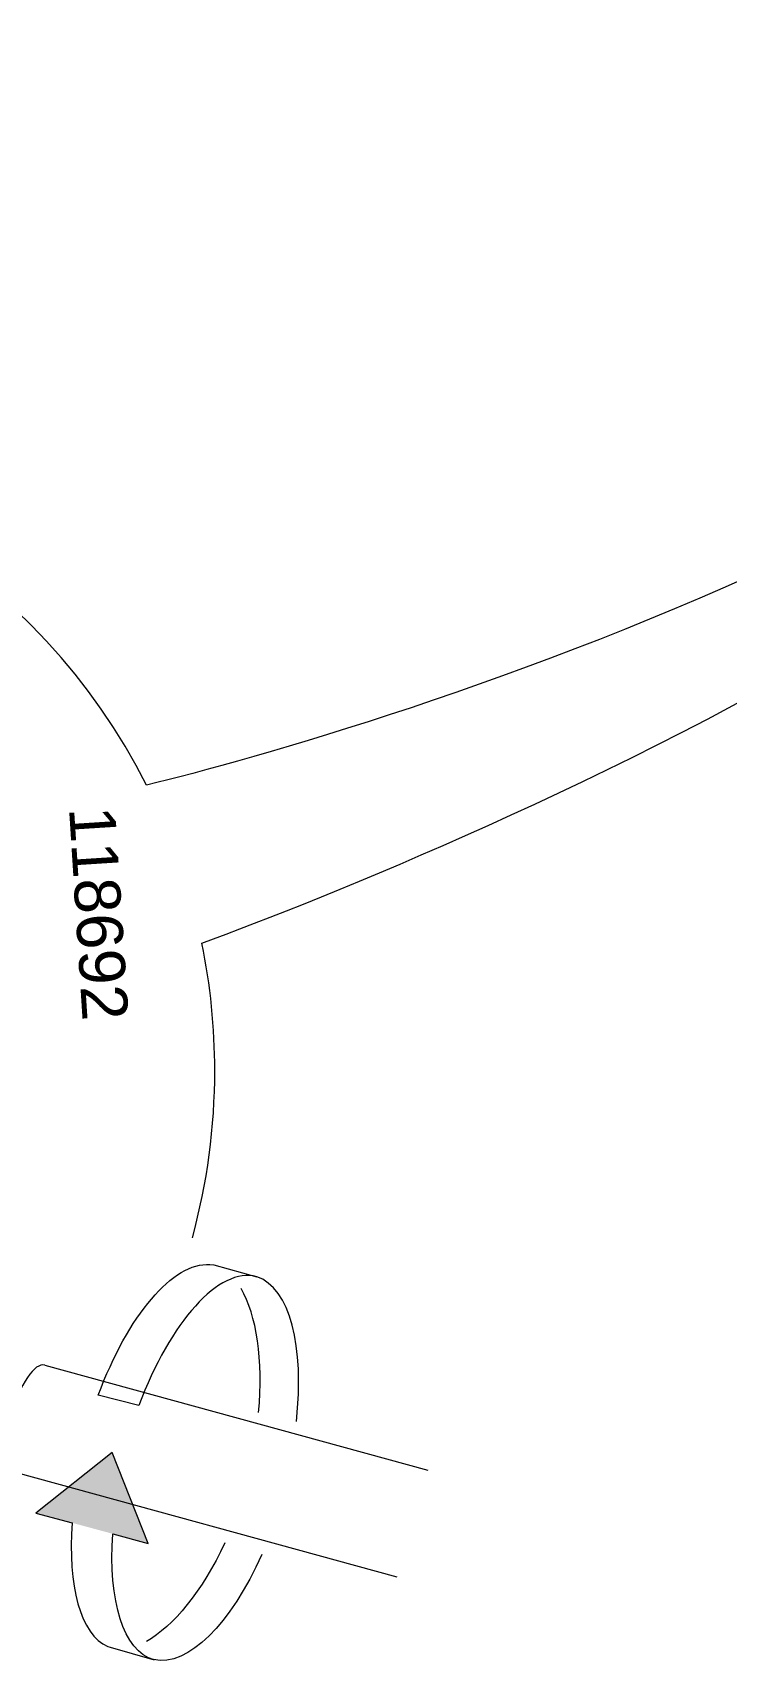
# Model space of a CAD drawing. Header units: metres. Extents: x -8.4 to 7.9, y -3.9 to 2.
# Drawn here: x 2.3721 to 2.4927, y -2.4631 to -2.1789 of the extents above; entities that cross this region are included whole.
import ezdxf

# ---------------------------------------------------------------- set-up
doc = ezdxf.new("R2010")
doc.units = ezdxf.units.M
doc.header["$MEASUREMENT"] = 0
for name, color, linetype, lineweight in [('PDF16_Geometry_Num_Penna__1', 255, 'Continuous', 18), ('PDF16_Geometry_Num_Penna__7', 7, 'Continuous', 18), ('PDF16_Solid Fills_Num_Penna__7', 7, 'Continuous', 18), ('PDF16_Text_Num_Penna__7', 7, 'Continuous', 18)]:
    doc.layers.add(name, color=color, linetype=linetype, lineweight=lineweight)
doc.styles.add('GENERATED_STYLE_2', font='')
doc.styles.get('GENERATED_STYLE_2').set_extended_font_data('Arial')

msp = doc.modelspace()

# ---------------------------------------------------------------- hatches: boundary and pattern name
at = {"layer": 'PDF16_Geometry_Num_Penna__7', "linetype": 'Continuous', "lineweight": 18}
for points in [[(2.385928889287878, -2.425767367581173), (2.372668575658901, -2.436266605076566), (2.392164393834942, -2.441551965925177)], [(2.385196176491294, -2.459490024891675), (2.385549129581793, -2.459606186668295), (2.39321431758516, -2.461796878635062)]]:
    msp.add_hatch(color=7, dxfattribs=at).paths.add_polyline_path(points)
at = {"layer": 'PDF16_Solid Fills_Num_Penna__7', "linetype": 'Continuous', "lineweight": 18}
msp.add_hatch(color=7, dxfattribs=at).paths.add_polyline_path([(2.402927973841614, -2.393067082841509), (2.403598137937498, -2.393143034772375), (2.411050362683729, -2.39518182287741)])

# ---------------------------------------------------------------- linework, layer by layer
at = {"layer": 'PDF16_Geometry_Num_Penna__1', "color": 255, "linetype": 'Continuous', "lineweight": 18, "flags": 128}
for points in [[(2.402927973841614, -2.393067082841509), (2.403598137937498, -2.393143034772375), (2.411050362683729, -2.39518182287741)], [(2.39055823388514, -2.417596578004413), (2.383505129089346, -2.415778199424248)], [(2.386019733702458, -2.439885491206745), (2.392164393834942, -2.441551965925177), (2.385928889236127, -2.425767367586787), (2.372668575658901, -2.436266605088971), (2.378941311596376, -2.437965843385424)], [(2.385196176491294, -2.459490024891675), (2.385549129581793, -2.459606186668295), (2.39321431758516, -2.461796878635062)]]:
    msp.add_lwpolyline(points, dxfattribs=at)
at = {"layer": 'PDF16_Geometry_Num_Penna__1', "color": 255, "linetype": 'Continuous', "lineweight": 18}
for points in [[(2.383505129089346, -2.415778199424248), (2.38862965054254, -2.401996647105777), (2.396537586873972, -2.392569672157008), (2.402927973841611, -2.39306708284151)], [(2.383505129089346, -2.415778199424248), (2.38862965054254, -2.401996647105777), (2.396537586873972, -2.392569672157008), (2.402927973841611, -2.39306708284151)], [(2.411050362683729, -2.39518182287741), (2.404517007375632, -2.393393229368172), (2.395992520075986, -2.403088269955296), (2.390558233885137, -2.417596578004413)], [(2.411050362683729, -2.39518182287741), (2.404517007375632, -2.393393229368172), (2.395992520075986, -2.403088269955296), (2.390558233885137, -2.417596578004413)], [(2.378941311596376, -2.437965843385424), (2.37820115258381, -2.448812076963922), (2.380368016493835, -2.457469107829198), (2.385196176491295, -2.459490024891674)], [(2.378941311596376, -2.437965843385424), (2.37820115258381, -2.448812076963922), (2.380368016493835, -2.457469107829198), (2.385196176491295, -2.459490024891674)], [(2.39321431758516, -2.461796878635062), (2.387826198254253, -2.46032549613121), (2.385245321858326, -2.451485287079726), (2.386019733702458, -2.439885491206746)], [(2.39321431758516, -2.461796878635062), (2.387826198254253, -2.46032549613121), (2.385245321858326, -2.451485287079726), (2.386019733702458, -2.439885491206746)]]:
    msp.add_open_spline(points, degree=3, dxfattribs=at)
at = {"layer": 'PDF16_Geometry_Num_Penna__7', "color": 7, "linetype": 'Continuous', "lineweight": 18, "flags": 128}
for points in [[(2.391909880403861, -2.309694946179661, 0.2828200976111969), (2.293897636754038, -2.24944719395968, 0.06749379674090672), (2.264602530242624, -2.253396694364757)], [(2.399867259953034, -2.388410335927242, 0.06703402122552844), (2.403761657976893, -2.359311810883954, 0.0504313917623614), (2.401536713178559, -2.337211288255243)]]:
    msp.add_lwpolyline(points, format="xyb", dxfattribs=at)
for points in [[(2.402927973841614, -2.393067082841509), (2.403598137937498, -2.393143034772375), (2.411050362683729, -2.39518182287741)], [(2.374199528304608, -2.410580257771215), (2.44080490391421, -2.428805742672171)], [(2.39055823388514, -2.417596578004413), (2.383505129089346, -2.415778199424248)], [(2.386019733702458, -2.439885491206745), (2.392164393834942, -2.441551965925177), (2.385928889236127, -2.425767367586787), (2.372668575658901, -2.436266605088971), (2.378941311596376, -2.437965843385424)], [(2.435482907440762, -2.447422007703703), (2.369089005834752, -2.429251625183966)], [(2.385196176491294, -2.459490024891675), (2.385549129581793, -2.459606186668295), (2.39321431758516, -2.461796878635062)]]:
    msp.add_lwpolyline(points, dxfattribs=at)
at = {"layer": 'PDF16_Geometry_Num_Penna__7', "color": 7, "linetype": 'Continuous', "lineweight": 18}
msp.add_ellipse((2.371609732332118, -2.419176596097679), major_axis=(0.00257520116090166, 0.008601345062008015), ratio=0.342602934040324, start_param=6.278168454827475, end_param=7.940601596921449, dxfattribs=at)
for points in [[(2.605794836560237, -2.17887846788702), (2.588704162861645, -2.25381621708878), (2.427371836925599, -2.3012742598522), (2.391909731478505, -2.309694499403596)], [(2.401536266402494, -2.337211437180598), (2.442956875288772, -2.321821491032006), (2.608384648477443, -2.255253346761065), (2.605794836560237, -2.17887846788702)], [(2.383505129089346, -2.415778199424248), (2.38862965054254, -2.401996647105777), (2.396537586873972, -2.392569672157008), (2.402927973841611, -2.39306708284151)], [(2.411050362683729, -2.39518182287741), (2.404517007375632, -2.393393229368172), (2.395992520075986, -2.403088269955296), (2.390558233885137, -2.417596578004413)], [(2.417946351230376, -2.420353484169525), (2.419405819705857, -2.407371661005477), (2.416854728380859, -2.397077940492697), (2.411049618056957, -2.39518212072812)], [(2.411380679120323, -2.418777109290652), (2.412239978416601, -2.40968670564337), (2.411015812001453, -2.401839828707341), (2.408356005167565, -2.397252927784401)], [(2.378941311596376, -2.437965843385424), (2.37820115258381, -2.448812076963922), (2.380368016493835, -2.457469107829198), (2.385196176491295, -2.459490024891674)], [(2.39321431758516, -2.461796878635062), (2.387826198254253, -2.46032549613121), (2.385245321858326, -2.451485287079726), (2.386019733702458, -2.439885491206746)], [(2.405498574388071, -2.441482268859205), (2.401601197857118, -2.449813153197817), (2.396521354010316, -2.456005469443786), (2.391870415184879, -2.458611663150002)], [(2.411936915319906, -2.443495143952531), (2.406580070313474, -2.455479167240486), (2.399114442285325, -2.463096699130368), (2.393130621535852, -2.461765306459879)]]:
    msp.add_open_spline(points, degree=3, dxfattribs=at)

# ---------------------------------------------------------------- texts
at = {"layer": 'PDF16_Text_Num_Penna__7', "color": 7, "linetype": 'Continuous', "lineweight": 18, "insert": (2.378303439261445, -2.313680485039888), "char_height": 0.00799518379190826, "attachment_point": 7, "rotation": 273.661063397279, "style": 'GENERATED_STYLE_2'}
msp.add_mtext('\\A1;{\\pql;\\fArial|b0|i0|c0|p34;118692}', dxfattribs=at)

doc.saveas('drawing.dxf')
